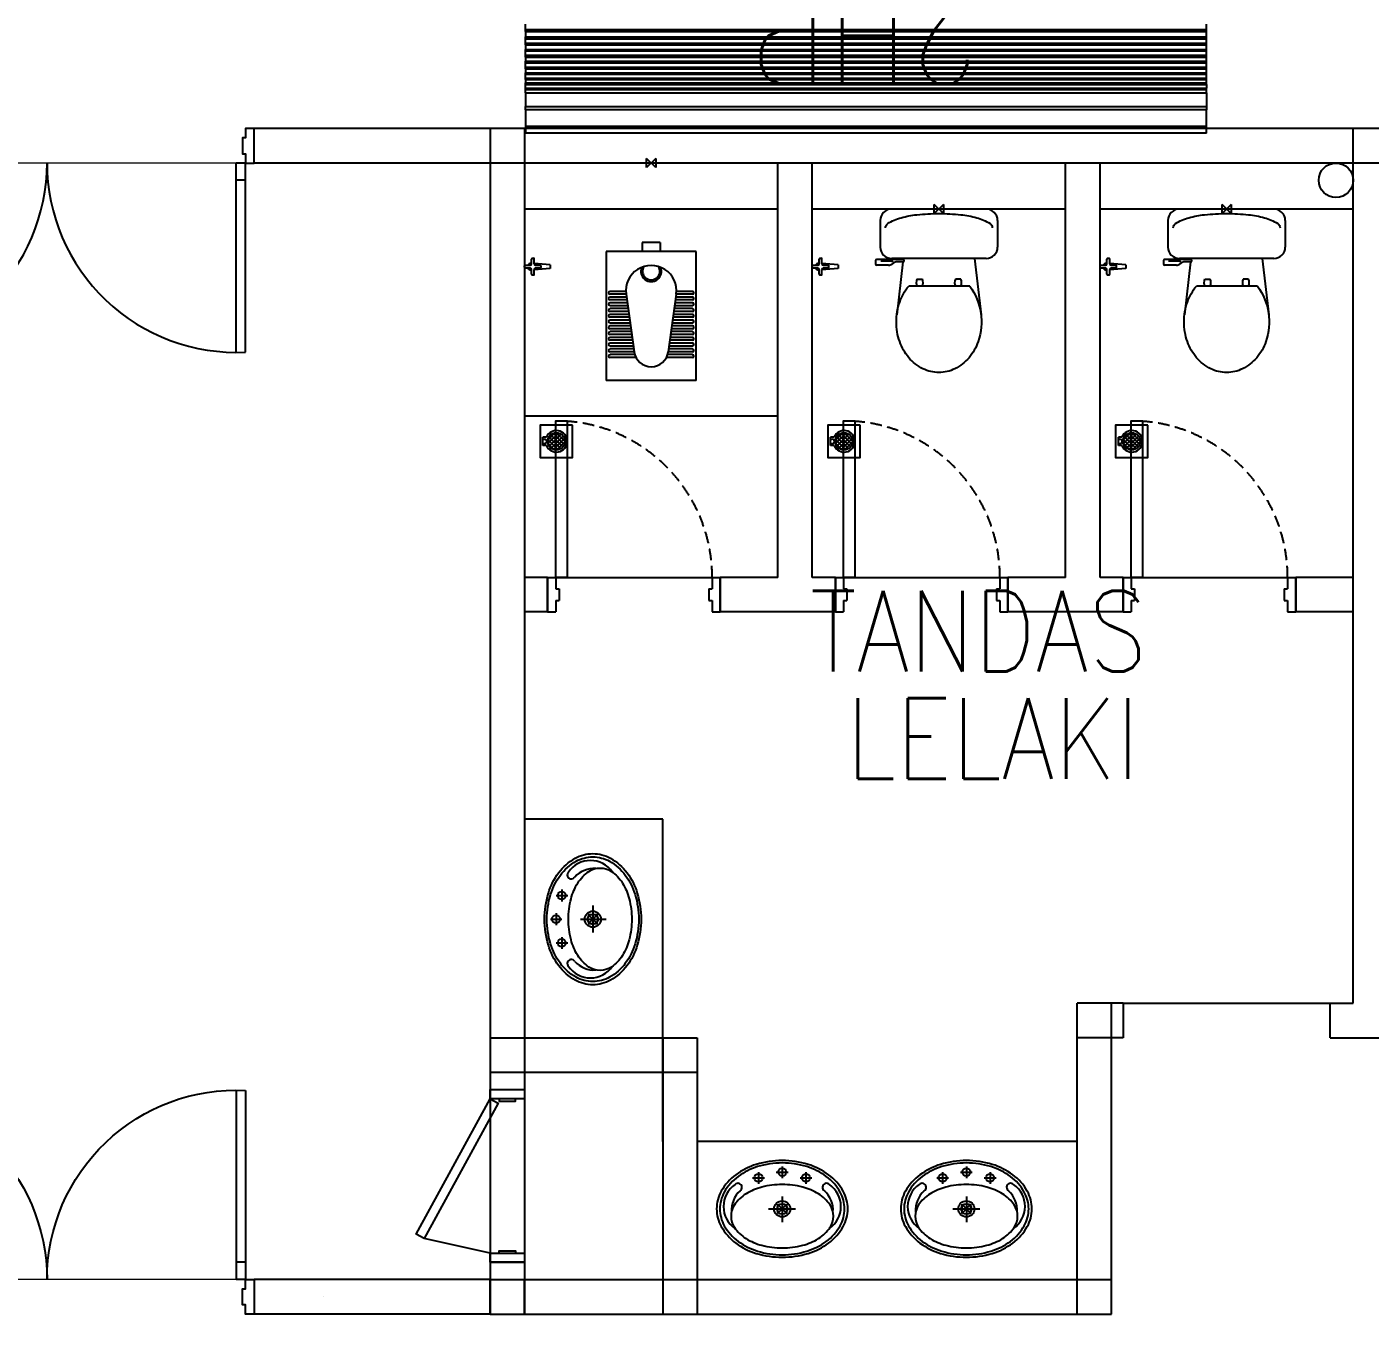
# Model space of a CAD drawing. Header units: inches. Extents: x -85907952 to 802144, y 988801 to 3125513.
# Drawn here: x 410210 to 416046, y 1036467 to 1042150 of the extents above; entities that cross this region are included whole.
import ezdxf
from ezdxf.enums import TextEntityAlignment as Align

# ---------------------------------------------------------------- set-up
doc = ezdxf.new("R2010")
doc.units = ezdxf.units.IN
doc.header["$MEASUREMENT"] = 0
for name, pattern in [('CENTER2', [1.125, 0.75, -0.125, 0.125, -0.125]), ('DASHDOT', [1, 0.5, -0.25, 0, -0.25]), ('DASHED', [0.75, 0.5, -0.25])]:
    doc.linetypes.add(name, pattern=pattern)
doc.layers.add('CORRIDOR', color=8, linetype='Continuous', lineweight=20)
doc.layers.add('t3', color=8, linetype='Continuous', lineweight=25)
for name, color, linetype in [('DOOR', 2, 'Continuous'), ('DR', 9, 'Continuous'), ('Edges', 7, 'Continuous'), ('FIXT', 8, 'Continuous'), ('GRID', 8, 'CENTER2'), ('LW', 2, 'Continuous'), ('LWALL', 8, 'Continuous'), ('ORIGIN', 8, 'Continuous'), ('SAN', 8, 'Continuous'), ('SANITARY', 8, 'Continuous'), ('WALL', 1, 'Continuous')]:
    doc.layers.add(name, color=color, linetype=linetype)
doc.styles.add('LAILA', font='romans.shx', dxfattribs={"width": 0.85})

# ---------------------------------------------------------------- blocks, each defined once
blk = doc.blocks.new('Dp750')
at = {"layer": 'DOOR', "color": 1}
for p, q in [((0, 150), (0, 0)), ((0, 150), (0, 0)), ((750, 150), (750, 0)), ((750, 150), (750, 0))]:
    blk.add_line(p, q, dxfattribs=at)
at = {"layer": 'DOOR'}
for p, q in [((0, 150), (35, 150)), ((35, 150), (35, 100)), ((715, 150), (750, 150)), ((715, 150), (715, 100)), ((35, 100), (50, 100)), ((50, 100), (50, 50)), ((700, 100), (700, 50)), ((700, 100), (715, 100)), ((0, 0), (35, 0)), ((35, 50), (50, 50)), ((35, 50), (35, 0)), ((700, 50), (715, 50)), ((715, 50), (715, 0)), ((715, 0), (750, 0))]:
    blk.add_line(p, q, dxfattribs=at)
blk.add_lwpolyline([(35, 150), (35, 830), (85, 830), (85, 150)], close=True, dxfattribs=at)
at = {"layer": 'DOOR', "color": 9, "linetype": 'DASHED', "ltscale": 100}
blk.add_arc((35, 150), 680, 360, 85.78327, dxfattribs=at)
blk = doc.blocks.new('TAB')
at = {"layer": 'FIXT'}
for p, q in [((-186, 12.5), (-70, 22.2)), ((-186, -12.5), (-186, 12.5)), ((-120, 5), (-120, -5)), ((-80, 10), (-115, 10)), ((-70, 55), (-70, 20)), ((-55, 60), (-65, 60)), ((-50, 55), (-50, 20)), ((-50, 23.8), (-46, 24.2)), ((-5, 10), (-40, 10)), ((0, 5), (0, -5)), ((-186, -12.5), (-70, -22.2)), ((-80, -10), (-115, -10)), ((-70, -20), (-70, -55)), ((-55, -60), (-65, -60)), ((-50, -20), (-50, -55)), ((-50, -23.8), (-46, -24.2)), ((-5, -10), (-40, -10))]:
    blk.add_line(p, q, dxfattribs=at)
for centre, radius, start, end in [((-115, 5), 5, 90, 180), ((-80, 20), 10, 270, 0), ((-65, 55), 5, 90, 180), ((-55, 55), 5, 0, 90), ((-40, 20), 10, 180, 270), ((-46, 0), 24.2, 24.44334, 90), ((-5, 5), 5, 0, 90), ((-115, -5), 5, 180, 270), ((-80, -20), 10, 0, 90), ((-65, -55), 5, 180, 270), ((-55, -55), 5, 270, 0), ((-40, -20), 10, 90, 180), ((-46, 0), 24.2, 270, 335.55666), ((-5, -5), 5, 270, 0)]:
    blk.add_arc(centre, radius, start, end, dxfattribs=at)
blk = doc.blocks.new('TAP1-P')
at = {"layer": 'FIXT', "rotation": 90}
blk.add_blockref('TAB', (0, 0), dxfattribs=at)
blk = doc.blocks.new('TAP(C)')
at = {"layer": 'WALL', "xscale": -0.599999999973992, "yscale": 0.5999999999767169, "zscale": 0.5999999999999999, "rotation": 269.9999000484524}
blk.add_blockref('TAP1-P', (0, 0), dxfattribs=at)
blk = doc.blocks.new('*X107')
at = {"color": 0}
for p, q in [((89.8892, 61.1665), (89.8524, 61.2033)), ((89.8532, 61.1977), (89.9009, 61.2454)), ((89.8534, 61.2155), (89.8831, 61.2453)), ((89.905, 61.1684), (89.8544, 61.219)), ((89.8584, 61.1852), (89.9135, 61.2403)), ((89.9165, 61.1745), (89.8605, 61.2306)), ((89.8666, 61.1757), (89.9229, 61.2321)), ((89.9252, 61.1836), (89.8695, 61.2392)), ((89.8777, 61.1691), (89.9295, 61.221)), ((89.9308, 61.1956), (89.8815, 61.2449)), ((89.8926, 61.1664), (89.9323, 61.2061)), ((89.9319, 61.2122), (89.8981, 61.2459))]:
    blk.add_line(p, q, dxfattribs=at)
blk = doc.blocks.new('ZPO')
at = {"layer": 'ORIGIN'}
for p, q in [((-20, 20), (-20, -20)), ((-20, 20), (20, -20)), ((-20, -20), (20, 20)), ((20, -20), (20, 20))]:
    blk.add_line(p, q, dxfattribs=at)
blk = doc.blocks.new('A$C64615766')
at = {"layer": 'CORRIDOR', "color": 2}
blk.add_line((1722.5, 822.5), (77.5, 822.5), dxfattribs=at)
at = {"layer": 'DR', "color": 3}
for p, q in [((0, 822.5), (0, 972.5)), ((1800, 822.5), (1800, 972.5))]:
    blk.add_line(p, q, dxfattribs=at)
at = {"layer": 'DR'}
for p, q in [((37.5, 822.5), (77.5, 822.5)), ((37.5, 1), (37.5, 822.5)), ((77.5, 0), (77.5, 822.5)), ((1762.5, 822.5), (1722.5, 822.5)), ((1722.5, 0), (1722.5, 822.5)), ((1762.5, 1), (1762.5, 822.5)), ((37.5, 747.5), (77.5, 747.5)), ((1762.5, 747.5), (1722.5, 747.5))]:
    blk.add_line(p, q, dxfattribs=at)
for points in [[(0, 972.5), (37.5, 972.5), (37.5, 932.5), (50, 932.5), (50, 862.5), (37.5, 862.5), (37.5, 822.5), (0, 822.5)], [(1800, 972.5), (1762.5, 972.5), (1762.5, 932.5), (1750, 932.5), (1750, 862.5), (1762.5, 862.5), (1762.5, 822.5), (1800, 822.5)]]:
    blk.add_lwpolyline(points, dxfattribs=at)
at = {"layer": 'DR', "color": 8}
for centre, start, end in [((77.5, 822.5), 267.21257, 0.00009), ((1722.5, 822.5), 179.99991, 272.78743)]:
    blk.add_arc(centre, 822.5, start, end, dxfattribs=at)
blk = doc.blocks.new('air con')
at = {"layer": 'Edges'}
for p, q in [((71.4, 41.9), (152.4, 41.9)), ((71.4, 41.9), (71.4, 41.09)), ((152.4, 41.09), (152.4, 41.9)), ((71.4, 41.09), (152.4, 41.09)), ((71.4, 41.09), (71.4, 39.12)), ((152.4, 39.12), (152.4, 41.09)), ((71.4, 39.12), (152.4, 39.12)), ((71.4, 38.72), (71.4, 39.12)), ((152.4, 38.72), (71.4, 38.72)), ((71.4, 37.09), (71.4, 38.72)), ((152.4, 39.12), (152.4, 38.72)), ((152.4, 37.09), (152.4, 38.72)), ((71.4, 37.09), (71.4, 36.7)), ((152.4, 37.09), (71.4, 37.09)), ((152.4, 37.09), (152.4, 36.7)), ((152.4, 36.7), (71.4, 36.7)), ((71.4, 36.7), (71.4, 36.54)), ((152.4, 36.54), (71.4, 36.54)), ((71.4, 36.08), (71.4, 36.54)), ((152.4, 36.08), (71.4, 36.08)), ((71.4, 36.08), (71.4, 35.91)), ((152.4, 35.91), (71.4, 35.91)), ((71.4, 35.91), (71.4, 35.49)), ((71.4, 35.49), (71.4, 35.34)), ((152.4, 35.49), (71.4, 35.49)), ((152.4, 35.34), (71.4, 35.34)), ((71.4, 35.34), (71.4, 34.88)), ((152.4, 36.7), (152.4, 36.54)), ((152.4, 36.54), (152.4, 36.08)), ((152.4, 36.08), (152.4, 35.91)), ((152.4, 35.49), (152.4, 35.91)), ((152.4, 35.49), (152.4, 35.34)), ((152.4, 35.34), (152.4, 34.88)), ((152.4, 34.88), (71.4, 34.88)), ((71.4, 34.88), (71.4, 34.71)), ((152.4, 34.71), (71.4, 34.71)), ((71.4, 34.71), (71.4, 34.21)), ((152.4, 34.21), (71.4, 34.21)), ((71.4, 34.21), (71.4, 34.02)), ((71.4, 34.02), (71.4, 33.51)), ((152.4, 34.02), (71.4, 34.02)), ((152.4, 34.88), (152.4, 34.71)), ((152.4, 34.21), (152.4, 34.71)), ((152.4, 34.21), (152.4, 34.02)), ((152.4, 34.02), (152.4, 33.51)), ((152.4, 33.51), (71.4, 33.51)), ((71.4, 33.51), (71.4, 33.33)), ((152.4, 33.33), (71.4, 33.33)), ((71.4, 33.33), (71.4, 32.83)), ((152.4, 32.83), (71.4, 32.83)), ((71.4, 32.83), (71.4, 32.62)), ((152.4, 32.62), (71.4, 32.62)), ((71.4, 32.62), (71.4, 32.1)), ((152.4, 32.1), (71.4, 32.1)), ((71.4, 32.1), (71.4, 31.91)), ((152.4, 33.51), (152.4, 33.33)), ((152.4, 32.83), (152.4, 33.33)), ((152.4, 32.83), (152.4, 32.62)), ((152.4, 32.62), (152.4, 32.1)), ((152.4, 32.1), (152.4, 31.91)), ((152.4, 31.91), (71.4, 31.91)), ((71.4, 31.91), (71.4, 31.38)), ((152.4, 31.38), (71.4, 31.38)), ((71.4, 31.38), (71.4, 31.19)), ((152.4, 31.19), (71.4, 31.19)), ((71.4, 31.19), (71.4, 30.65)), ((152.4, 30.65), (71.4, 30.65)), ((71.4, 30.65), (71.4, 30.44)), ((152.4, 30.44), (71.4, 30.44)), ((71.4, 30.44), (71.4, 29.79)), ((152.4, 31.38), (152.4, 31.91)), ((152.4, 31.38), (152.4, 31.19)), ((152.4, 31.19), (152.4, 30.65)), ((152.4, 30.65), (152.4, 30.44)), ((152.4, 29.79), (152.4, 30.44)), ((152.4, 29.79), (71.4, 29.79)), ((71.4, 29.79), (71.4, 29.56)), ((71.4, 29.56), (71.4, 28.93)), ((152.4, 29.56), (71.4, 29.56)), ((152.4, 29.79), (152.4, 29.56)), ((152.4, 29.56), (152.4, 28.93))]:
    blk.add_line(p, q, dxfattribs=at)
blk = doc.blocks.new('2.0 HP AIR CONDITION')
at = {"xscale": 36.51607049631966, "yscale": 36.51607049631966, "zscale": 36.51607049631966}
blk.add_blockref('air con', (-4183.5, -544), dxfattribs=at)
at = {"insert": (-600.4, 770.7), "char_height": 438.25, "width": 4290.862, "attachment_point": 1, "style": 'LAILA'}
blk.add_mtext('2HP', dxfattribs=at)

msp = doc.modelspace()

# ---------------------------------------------------------------- linework, layer by layer
at = {"layer": 'DR'}
msp.add_line((412222.7, 1036823.4), (411937, 1036886), dxfattribs=at)
for points in [[(412222.7, 1037533.4), (412372.7, 1037533.4), (412372.7, 1037493.4), (412222.7, 1037493.4)], [(412222.7, 1037493.4), (412257.8, 1037474.2), (411937, 1036886), (411901.9, 1036905.1)], [(412222.7, 1036823.4), (412372.7, 1036823.4), (412372.7, 1036783.4), (412222.7, 1036783.4)]]:
    msp.add_lwpolyline(points, close=True, dxfattribs=at)
for points in [[(412262.7, 1037493.4), (412262.7, 1037483.4), (412332.7, 1037483.4), (412332.7, 1037493.4)], [(412262.7, 1036823.4), (412262.7, 1036833.4), (412332.7, 1036833.4), (412332.7, 1036823.4)]]:
    msp.add_lwpolyline(points, dxfattribs=at)
at = {"layer": 'GRID', "linetype": 'DASHDOT', "ltscale": 1500}
msp.add_line((411497.7, 1035508.4), (411497.7, 1036953.2), dxfattribs=at)
at = {"layer": 'LW'}
for p, q in [((413472.7, 1041358.4), (412372.7, 1041358.4)), ((414722.7, 1041358.4), (413622.7, 1041358.4)), ((415972.7, 1041358.4), (414872.7, 1041358.4)), ((413472.7, 1040458.4), (412372.7, 1040458.4)), ((412472.7, 1039758.4), (413222.7, 1039758.4)), ((413222.7, 1039608.4), (413222.7, 1039758.4)), ((413722.7, 1039758.4), (414472.7, 1039758.4)), ((414972.7, 1039758.4), (415722.7, 1039758.4)), ((415722.7, 1039608.4), (415722.7, 1039758.4)), ((414972.7, 1037908.4), (415872.7, 1037908.4)), ((412222.7, 1037533.4), (412222.7, 1036783.4)), ((412372.7, 1037533.4), (412372.7, 1036783.4))]:
    msp.add_line(p, q, dxfattribs=at)
msp.add_circle((415897.7, 1041483.4), 75, dxfattribs=at)
at = {"layer": 'LWALL'}
for p, q in [((412972.7, 1038708.4), (412372.7, 1038708.4)), ((412972.7, 1037308.4), (412972.7, 1038708.4)), ((414772.7, 1037308.4), (413122.7, 1037308.4))]:
    msp.add_line(p, q, dxfattribs=at)
at = {"layer": 'SAN'}
for p, q in [((414152.7, 1041338.4), (414152.7, 1041378.4)), ((414192.7, 1041378.4), (414152.7, 1041338.4)), ((414192.7, 1041338.4), (414152.7, 1041378.4)), ((414192.7, 1041378.4), (414192.7, 1041338.4)), ((415402.7, 1041338.4), (415402.7, 1041378.4)), ((415442.7, 1041378.4), (415402.7, 1041338.4)), ((415442.7, 1041338.4), (415402.7, 1041378.4)), ((415442.7, 1041378.4), (415442.7, 1041338.4)), ((414377.7, 1041358.4), (413967.7, 1041358.4)), ((415627.7, 1041358.4), (415217.7, 1041358.4)), ((413917.7, 1041308.4), (413917.7, 1041193.4)), ((414427.7, 1041308.4), (414427.7, 1041193.4)), ((415167.7, 1041308.4), (415167.7, 1041193.4)), ((415677.7, 1041308.4), (415677.7, 1041193.4)), ((412961.7, 1041213.4), (412883.7, 1041213.4)), ((412883.7, 1041213.4), (412883.7, 1041173.4)), ((412961.7, 1041213.4), (412961.7, 1041173.4)), ((413117.7, 1041173.4), (412727.7, 1041173.4)), ((412727.7, 1041173.4), (412727.7, 1040613.4)), ((413117.7, 1040613.4), (413117.7, 1041173.4)), ((414377.7, 1041143.4), (413967.7, 1041143.4)), ((414017.7, 1041143.4), (414017.2, 1041139.2)), ((414327.7, 1041143.4), (414355.9, 1040898.3)), ((415627.7, 1041143.4), (415217.7, 1041143.4)), ((415267.7, 1041143.4), (415267.2, 1041139.2)), ((415577.7, 1041143.4), (415605.9, 1040898.3)), ((413897.7, 1041134.4), (413897.7, 1041119.4)), ((414016.1, 1041139.4), (413902.7, 1041139.4)), ((413954.3, 1041114.4), (413902.7, 1041114.4)), ((413920.6, 1041133.9), (413968, 1041133.9)), ((414016.1, 1041129.4), (413989.4, 1040898.3)), ((414016.1, 1041129.4), (413993.4, 1041129.4)), ((415147.7, 1041134.4), (415147.7, 1041119.4)), ((415266.1, 1041139.4), (415152.7, 1041139.4)), ((415204.3, 1041114.4), (415152.7, 1041114.4)), ((415170.6, 1041133.9), (415218, 1041133.9)), ((415266.1, 1041129.4), (415239.4, 1040898.3)), ((415266.1, 1041129.4), (415243.4, 1041129.4)), ((414077.3, 1041053.4), (414101, 1041053.4)), ((414268, 1041053.4), (414244.3, 1041053.4)), ((415327.3, 1041053.4), (415351, 1041053.4)), ((415518, 1041053.4), (415494.3, 1041053.4)), ((412812.7, 1041000.9), (412743.9, 1041000.9)), ((412813.7, 1040988.4), (412743.9, 1040988.4)), ((412815.4, 1040975.9), (412743.9, 1040975.9)), ((412813.7, 1040988.3), (412848.4, 1040738.1)), ((413031.6, 1040988.3), (412997, 1040738.1)), ((413101.4, 1040975.9), (413029.9, 1040975.9)), ((413101.4, 1040988.4), (413031.6, 1040988.4)), ((413101.4, 1041000.9), (413032.6, 1041000.9)), ((414306.6, 1041023.4), (414041.4, 1041023.4)), ((415556.6, 1041023.4), (415291.4, 1041023.4)), ((412817.2, 1040963.4), (412743.9, 1040963.4)), ((412818.9, 1040950.9), (412743.9, 1040950.9)), ((412820.6, 1040938.4), (412743.9, 1040938.4)), ((412822.4, 1040925.9), (412743.9, 1040925.9)), ((412824.1, 1040913.4), (412743.9, 1040913.4)), ((413101.4, 1040913.4), (413021.2, 1040913.4)), ((413101.4, 1040925.9), (413023, 1040925.9)), ((413101.4, 1040938.4), (413024.7, 1040938.4)), ((413101.4, 1040950.9), (413026.4, 1040950.9)), ((413101.4, 1040963.4), (413028.2, 1040963.4)), ((412825.8, 1040900.9), (412743.9, 1040900.9)), ((412827.5, 1040888.4), (412743.9, 1040888.4)), ((412829.3, 1040875.9), (412743.9, 1040875.9)), ((412831, 1040863.4), (412743.9, 1040863.4)), ((412832.7, 1040850.9), (412743.9, 1040850.9)), ((413101.4, 1040850.9), (413012.6, 1040850.9)), ((413101.4, 1040863.4), (413014.3, 1040863.4)), ((413101.4, 1040875.9), (413016, 1040875.9)), ((413101.4, 1040888.4), (413017.8, 1040888.4)), ((413101.4, 1040900.9), (413019.5, 1040900.9)), ((412834.5, 1040838.4), (412743.9, 1040838.4)), ((412836.2, 1040825.9), (412743.9, 1040825.9)), ((412837.9, 1040813.4), (412743.9, 1040813.4)), ((412839.7, 1040800.9), (412743.9, 1040800.9)), ((413101.4, 1040800.9), (413005.7, 1040800.9)), ((413101.4, 1040813.4), (413007.4, 1040813.4)), ((413101.4, 1040825.9), (413009.1, 1040825.9)), ((413101.4, 1040838.4), (413010.9, 1040838.4)), ((412841.4, 1040788.4), (412743.9, 1040788.4)), ((412843.1, 1040775.9), (412743.9, 1040775.9)), ((412844.9, 1040763.4), (412743.9, 1040763.4)), ((412846.6, 1040750.9), (412743.9, 1040750.9)), ((412848.3, 1040738.4), (412743.9, 1040738.4)), ((413101.4, 1040738.4), (412997, 1040738.4)), ((413101.4, 1040750.9), (412998.7, 1040750.9)), ((413101.4, 1040763.4), (413000.5, 1040763.4)), ((413101.4, 1040775.9), (413002.2, 1040775.9)), ((413101.4, 1040788.4), (413003.9, 1040788.4)), ((412851.1, 1040725.9), (412743.9, 1040725.9)), ((412856.3, 1040713.4), (412743.9, 1040713.4)), ((413101.4, 1040713.4), (412989, 1040713.4)), ((413101.4, 1040725.9), (412994.2, 1040725.9)), ((413117.7, 1040613.4), (412727.7, 1040613.4)), ((412452.3, 1040330.7), (412452.3, 1040368.2)), ((412467.5, 1040368.2), (412452.3, 1040368.2)), ((412452.3, 1040358.8), (412459.3, 1040358.8)), ((412452.3, 1040340), (412459.3, 1040340)), ((412467.5, 1040330.7), (412452.3, 1040330.7)), ((413702.3, 1040330.7), (413702.3, 1040368.2)), ((413717.5, 1040368.2), (413702.3, 1040368.2)), ((413702.3, 1040358.8), (413709.3, 1040358.8)), ((413702.3, 1040340), (413709.3, 1040340)), ((413717.5, 1040330.7), (413702.3, 1040330.7)), ((414952.3, 1040330.7), (414952.3, 1040368.2)), ((414967.5, 1040368.2), (414952.3, 1040368.2)), ((414952.3, 1040358.8), (414959.3, 1040358.8)), ((414952.3, 1040340), (414959.3, 1040340)), ((414967.5, 1040330.7), (414952.3, 1040330.7)), ((412534.1, 1038402.1), (412534.1, 1038350.6)), ((412510.1, 1038376.4), (412560.1, 1038376.4)), ((412509.1, 1038299.1), (412509.1, 1038247.6)), ((412669.1, 1038332.7), (412669.1, 1038215.2)), ((412485.1, 1038273.4), (412535.1, 1038273.4)), ((412614.9, 1038273.4), (412727.1, 1038273.4)), ((412510.1, 1038170.4), (412560.1, 1038170.4)), ((412534.1, 1038196.1), (412534.1, 1038144.6)), ((413388.9, 1037174), (413388.9, 1037124)), ((413466.2, 1037175), (413517.7, 1037175)), ((413491.9, 1037199), (413491.9, 1037149)), ((413594.9, 1037174), (413594.9, 1037124)), ((414188.9, 1037174), (414188.9, 1037124)), ((414266.2, 1037175), (414317.7, 1037175)), ((414291.9, 1037199), (414291.9, 1037149)), ((414394.9, 1037174), (414394.9, 1037124)), ((413363.2, 1037150), (413414.7, 1037150)), ((413569.2, 1037150), (413620.7, 1037150)), ((414163.2, 1037150), (414214.7, 1037150)), ((414369.2, 1037150), (414420.7, 1037150)), ((413491.9, 1037069.2), (413491.9, 1036957)), ((414291.9, 1037069.2), (414291.9, 1036957)), ((413432.6, 1037015), (413550.1, 1037015)), ((414232.6, 1037015), (414350.1, 1037015))]:
    msp.add_line(p, q, dxfattribs=at)
for points in [[(413940.6, 1041277.4, -0.255609), (413950.4, 1041295.3, -0.077755), (414008.6, 1041320.9, -0.037496), (414077.2, 1041333.7, -0.027378), (414172.7, 1041338.9, -0.027378), (414268.1, 1041333.7, -0.037496), (414336.7, 1041320.9, -0.077755), (414394.9, 1041295.3, -0.255609), (414404.7, 1041277.4, -0.255609)], [(415190.6, 1041277.4, -0.255609), (415200.4, 1041295.3, -0.077755), (415258.6, 1041320.9, -0.037496), (415327.2, 1041333.7, -0.027378), (415422.7, 1041338.9, -0.027378), (415518.1, 1041333.7, -0.037496), (415586.7, 1041320.9, -0.077755), (415644.9, 1041295.3, -0.255609), (415654.7, 1041277.4, -0.255609)], [(414306.6, 1041023.4, -0.247684), (414343.1, 1040782.5, -0.091257), (414303.5, 1040712.8, -0.103849), (414241.8, 1040664.5, -0.114925), (414172.7, 1040648.4, -0.114925), (414103.5, 1040664.5, -0.103849), (414041.9, 1040712.8, -0.091257), (414002.2, 1040782.5, -0.08399), (413987.7, 1040868.4, -0.08399), (414002.2, 1040954.2, -0.09042), (414041.4, 1041023.4, -0.09042)], [(415556.6, 1041023.4, -0.247684), (415593.1, 1040782.5, -0.091257), (415553.5, 1040712.8, -0.103849), (415491.8, 1040664.5, -0.114925), (415422.7, 1040648.4, -0.114925), (415353.5, 1040664.5, -0.103849), (415291.9, 1040712.8, -0.091257), (415252.2, 1040782.5, -0.08399), (415237.7, 1040868.4, -0.08399), (415252.2, 1040954.2, -0.09042), (415291.4, 1041023.4, -0.09042)]]:
    msp.add_lwpolyline(points, format="xyb", dxfattribs=at)
for points in [[(412580.7, 1040419.7), (412440.1, 1040419.7), (412440.1, 1040279.1), (412580.7, 1040279.1)], [(413830.7, 1040419.7), (413690.1, 1040419.7), (413690.1, 1040279.1), (413830.7, 1040279.1)], [(415080.7, 1040419.7), (414940.1, 1040419.7), (414940.1, 1040279.1), (415080.7, 1040279.1)]]:
    msp.add_lwpolyline(points, close=True, dxfattribs=at)
for points in [[(412669.1, 1038558.4, -0.128734), (412745.9, 1038538.2, -0.10631), (412817.6, 1038474.9, -0.084902), (412862.3, 1038385.9, -0.074193), (412879.1, 1038273.4, -0.074193), (412862.3, 1038160.8, -0.084902), (412817.6, 1038071.8, -0.10631), (412745.9, 1038008.5, -0.128734), (412669.1, 1037988.4, -0.128734), (412592.3, 1038008.5, -0.10631), (412520.6, 1038071.8, -0.084902), (412475.9, 1038160.8, -0.074193), (412459.1, 1038273.4, -0.074193), (412475.9, 1038385.9, -0.084902), (412520.6, 1038474.9, -0.10631), (412592.3, 1038538.2, -0.128734)], [(412669.1, 1038544.1, -0.128734), (412742.1, 1038525, -0.10631), (412810.2, 1038464.8, -0.084902), (412852.6, 1038380.3, -0.074193), (412868.6, 1038273.4, -0.074193), (412852.6, 1038166.4, -0.084902), (412810.2, 1038081.9, -0.10631), (412742.1, 1038021.7, -0.128734), (412669.1, 1038002.6, -0.128734), (412596.1, 1038021.7, -0.10631), (412528, 1038081.9, -0.084902), (412485.6, 1038166.4, -0.074193), (412469.6, 1038273.4, -0.074193), (412485.6, 1038380.3, -0.084902), (412528, 1038464.8, -0.10631), (412596.1, 1038525, -0.128734)], [(412700.8, 1038495.9, -0.148706), (412749.5, 1038481, -0.107099), (412798.1, 1038430.7, -0.07588), (412827.1, 1038362.3, -0.062731), (412838.3, 1038273.4, -0.062731), (412827.1, 1038184.4, -0.07588), (412798.1, 1038116, -0.107099), (412749.5, 1038065.7, -0.148706), (412700.8, 1038050.9, -0.148706), (412652.1, 1038065.7, -0.107099), (412603.6, 1038116, -0.07588), (412574.5, 1038184.4, -0.062731), (412563.3, 1038273.4, -0.062731), (412574.5, 1038362.3, -0.07588), (412603.6, 1038430.7, -0.107099), (412652.1, 1038481, -0.148706)], [(413206.9, 1037015, 0.128734), (413227, 1036938.2, 0.10631), (413290.4, 1036866.5, 0.084902), (413379.4, 1036821.8, 0.074193), (413491.9, 1036805, 0.074193), (413604.5, 1036821.8, 0.084902), (413693.5, 1036866.5, 0.10631), (413756.8, 1036938.2, 0.128734), (413776.9, 1037015, 0.128734), (413756.8, 1037091.8, 0.10631), (413693.5, 1037163.5, 0.084902), (413604.5, 1037208.2, 0.074193), (413491.9, 1037225, 0.074193), (413379.4, 1037208.2, 0.084902), (413290.4, 1037163.5, 0.10631), (413227, 1037091.8, 0.128734)], [(413221.2, 1037015, 0.128734), (413240.3, 1036942, 0.10631), (413300.5, 1036873.9, 0.084902), (413385, 1036831.5, 0.074193), (413491.9, 1036815.5, 0.074193), (413598.8, 1036831.5, 0.084902), (413683.4, 1036873.9, 0.10631), (413743.6, 1036942, 0.128734), (413762.7, 1037015, 0.128734), (413743.6, 1037088, 0.10631), (413683.4, 1037156.1, 0.084902), (413598.8, 1037198.6, 0.074193), (413491.9, 1037214.5, 0.074193), (413385, 1037198.6, 0.084902), (413300.5, 1037156.1, 0.10631), (413240.3, 1037088, 0.128734)], [(414006.9, 1037015, 0.128734), (414027, 1036938.2, 0.10631), (414090.4, 1036866.5, 0.084902), (414179.4, 1036821.8, 0.074193), (414291.9, 1036805, 0.074193), (414404.5, 1036821.8, 0.084902), (414493.5, 1036866.5, 0.10631), (414556.8, 1036938.2, 0.128734), (414576.9, 1037015, 0.128734), (414556.8, 1037091.8, 0.10631), (414493.5, 1037163.5, 0.084902), (414404.5, 1037208.2, 0.074193), (414291.9, 1037225, 0.074193), (414179.4, 1037208.2, 0.084902), (414090.4, 1037163.5, 0.10631), (414027, 1037091.8, 0.128734)], [(414021.2, 1037015, 0.128734), (414040.3, 1036942, 0.10631), (414100.5, 1036873.9, 0.084902), (414185, 1036831.5, 0.074193), (414291.9, 1036815.5, 0.074193), (414398.8, 1036831.5, 0.084902), (414483.4, 1036873.9, 0.10631), (414543.6, 1036942, 0.128734), (414562.7, 1037015, 0.128734), (414543.6, 1037088, 0.10631), (414483.4, 1037156.1, 0.084902), (414398.8, 1037198.6, 0.074193), (414291.9, 1037214.5, 0.074193), (414185, 1037198.6, 0.084902), (414100.5, 1037156.1, 0.10631), (414040.3, 1037088, 0.128734)], [(413269.4, 1036983.3, 0.148706), (413284.2, 1036934.6, 0.107099), (413334.6, 1036886, 0.07588), (413403, 1036857, 0.062731), (413491.9, 1036845.8, 0.062731), (413580.9, 1036857, 0.07588), (413649.3, 1036886, 0.107099), (413699.6, 1036934.6, 0.148706), (413714.4, 1036983.3, 0.148706), (413699.6, 1037032, 0.107099), (413649.3, 1037080.5, 0.07588), (413580.9, 1037109.6, 0.062731), (413491.9, 1037120.8, 0.062731), (413403, 1037109.6, 0.07588), (413334.6, 1037080.5, 0.107099), (413284.2, 1037032, 0.148706)], [(414069.4, 1036983.3, 0.148706), (414084.2, 1036934.6, 0.107099), (414134.6, 1036886, 0.07588), (414203, 1036857, 0.062731), (414291.9, 1036845.8, 0.062731), (414380.9, 1036857, 0.07588), (414449.3, 1036886, 0.107099), (414499.6, 1036934.6, 0.148706), (414514.4, 1036983.3, 0.148706), (414499.6, 1037032, 0.107099), (414449.3, 1037080.5, 0.07588), (414380.9, 1037109.6, 0.062731), (414291.9, 1037120.8, 0.062731), (414203, 1037109.6, 0.07588), (414134.6, 1037080.5, 0.107099), (414084.2, 1037032, 0.148706)]]:
    msp.add_lwpolyline(points, format="xyb", close=True, dxfattribs=at)
for centre, radius in [((412510.4, 1040349.4), 37.5), ((413760.4, 1040349.4), 37.5), ((415010.4, 1040349.4), 37.5), ((412534.1, 1038376.4), 17.5), ((412509.1, 1038273.4), 17.5), ((412669.1, 1038273.4), 35), ((412669.1, 1038273.4), 22.5), ((412534.1, 1038170.4), 17.5), ((413491.9, 1037175), 17.5), ((414291.9, 1037175), 17.5), ((413388.9, 1037150), 17.5), ((413594.9, 1037150), 17.5), ((414188.9, 1037150), 17.5), ((414394.9, 1037150), 17.5), ((413491.9, 1037015), 35), ((413491.9, 1037015), 22.5), ((414291.9, 1037015), 35), ((414291.9, 1037015), 22.5)]:
    msp.add_circle(centre, radius, dxfattribs=at)
for centre, radius, start, end in [((413967.7, 1041308.4), 50, 90, 180), ((414377.7, 1041308.4), 50, 0, 90), ((415217.7, 1041308.4), 50, 90, 180), ((415627.7, 1041308.4), 50, 0, 90), ((413967.7, 1041193.4), 50, 180, 270), ((414377.7, 1041193.4), 50, 270, 0), ((415217.7, 1041193.4), 50, 180, 270), ((415627.7, 1041193.4), 50, 270, 0), ((412922.7, 1041003.4), 110, 352.11097, 187.88903), ((412922.7, 1041088.4), 45, 158.12709, 21.87291), ((412922.7, 1041088.4), 37.5, 147.03561, 32.96439), ((413902.7, 1041134.4), 5, 90, 180), ((413902.7, 1041119.4), 5, 180, 270), ((413954.3, 1041134.4), 20, 270, 312.10641), ((413993.3, 1041091.2), 38.1, 89.82527, 132.10641), ((413966.1, 1041128.1), 6.14, 1.2001, 72.80063), ((414016.1, 1041134.4), 5, 270, 90), ((415152.7, 1041134.4), 5, 90, 180), ((415152.7, 1041119.4), 5, 180, 270), ((415204.3, 1041134.4), 20, 270, 312.10641), ((415243.3, 1041091.2), 38.1, 89.82527, 132.10641), ((415216.1, 1041128.1), 6.14, 1.2001, 72.80063), ((415266.1, 1041134.4), 5, 270, 90), ((414111.3, 1041038.4), 37.2, 156.18646, 203.81354), ((414067, 1041038.4), 37.2, 336.18646, 23.81354), ((414278.3, 1041038.4), 37.2, 156.18646, 203.81354), ((414234, 1041038.4), 37.2, 336.18646, 23.81354), ((415361.3, 1041038.4), 37.2, 156.18646, 203.81354), ((415317, 1041038.4), 37.2, 336.18646, 23.81354), ((415528.3, 1041038.4), 37.2, 156.18646, 203.81354), ((415484, 1041038.4), 37.2, 336.18646, 23.81354), ((412743.9, 1040994.6), 6.25, 90, 270), ((412743.9, 1040969.6), 6.25, 90, 270), ((413101.4, 1040994.6), 6.25, 270, 90), ((413101.4, 1040969.6), 6.25, 270, 90), ((412743.9, 1040944.6), 6.25, 90, 270), ((412743.9, 1040919.6), 6.25, 90, 270), ((413101.4, 1040944.6), 6.25, 270, 90), ((413101.4, 1040919.6), 6.25, 270, 90), ((412743.9, 1040894.6), 6.25, 90, 270), ((412743.9, 1040869.6), 6.25, 90, 270), ((412743.9, 1040844.6), 6.25, 90, 270), ((413101.4, 1040894.6), 6.25, 270, 90), ((413101.4, 1040869.6), 6.25, 270, 90), ((413101.4, 1040844.6), 6.25, 270, 90), ((412743.9, 1040819.6), 6.25, 90, 270), ((412743.9, 1040794.6), 6.25, 90, 270), ((413101.4, 1040819.6), 6.25, 270, 90), ((413101.4, 1040794.6), 6.25, 270, 90), ((412743.9, 1040769.6), 6.25, 90, 270), ((412743.9, 1040744.6), 6.25, 90, 270), ((412922.7, 1040748.4), 75, 187.88903, 352.11097), ((413101.4, 1040769.6), 6.25, 270, 90), ((413101.4, 1040744.6), 6.25, 270, 90), ((412743.9, 1040719.6), 6.25, 90, 270), ((413101.4, 1040719.6), 6.25, 270, 90), ((412510.4, 1040349.4), 46.9, 203.5783, 156.42194), ((413760.4, 1040349.4), 46.9, 203.5783, 156.42194), ((415010.4, 1040349.4), 46.9, 203.5783, 156.42194), ((412459.3, 1040349.4), 9.38, 270.00012, 90.00012), ((413709.3, 1040349.4), 9.38, 270.00012, 90.00012), ((414959.3, 1040349.4), 9.38, 270.00012, 90.00012), ((412658.6, 1038413), 115.5, 34.08778, 145.61569), ((412575.5, 1038465.7), 17.5, 134.13702, 328.39739), ((412675.3, 1038379.5), 114.6, 86.39079, 137.79164), ((412575.5, 1038081), 17.5, 31.60261, 225.86298), ((412658.6, 1038133.7), 115.5, 214.38431, 325.91222), ((412675.3, 1038167.2), 114.6, 222.20836, 273.60921), ((413352.2, 1037025.5), 115.5, 124.38431, 235.91222), ((413299.6, 1037108.6), 17.5, 301.60261, 135.86298), ((413684.3, 1037108.6), 17.5, 44.13702, 238.39739), ((413631.6, 1037025.5), 115.5, 304.08778, 55.61569), ((414152.2, 1037025.5), 115.5, 124.38431, 235.91222), ((414099.6, 1037108.6), 17.5, 301.60261, 135.86298), ((414484.3, 1037108.6), 17.5, 44.13702, 238.39739), ((414431.6, 1037025.5), 115.5, 304.08778, 55.61569), ((413385.8, 1037008.8), 114.6, 132.20836, 183.60921), ((413598.1, 1037008.8), 114.6, 356.39079, 47.79164), ((414185.8, 1037008.8), 114.6, 132.20836, 183.60921), ((414398.1, 1037008.8), 114.6, 356.39079, 47.79164)]:
    msp.add_arc(centre, radius, start, end, dxfattribs=at)
at = {"layer": 'WALL'}
for p, q in [((412222.7, 1041708.4), (411197.7, 1041708.4)), ((412222.7, 1041708.4), (412222.7, 1037533.4)), ((416222.7, 1041708.4), (412222.7, 1041708.4)), ((412372.7, 1041708.4), (412372.7, 1037533.4)), ((415972.7, 1037908.4), (415972.7, 1041708.4)), ((412222.7, 1041558.4), (411197.7, 1041558.4)), ((419647.7, 1041558.4), (412222.7, 1041558.4)), ((413472.7, 1039758.4), (413472.7, 1041558.4)), ((413622.7, 1039758.4), (413622.7, 1041558.4)), ((414722.7, 1039758.4), (414722.7, 1041558.4)), ((414872.7, 1039758.4), (414872.7, 1041558.4)), ((412472.7, 1039758.4), (412372.7, 1039758.4)), ((412472.7, 1039608.4), (412472.7, 1039758.4)), ((413222.7, 1039758.4), (413222.7, 1039608.4)), ((413222.7, 1039608.4), (413222.7, 1039758.4)), ((413472.7, 1039758.4), (413222.7, 1039758.4)), ((413722.7, 1039758.4), (413622.7, 1039758.4)), ((413722.7, 1039608.4), (413722.7, 1039758.4)), ((414722.7, 1039758.4), (414472.7, 1039758.4)), ((414472.7, 1039608.4), (414472.7, 1039758.4)), ((414472.7, 1039758.4), (414472.7, 1039608.4)), ((414472.7, 1039608.4), (414472.7, 1039758.4)), ((414972.7, 1039758.4), (414872.7, 1039758.4)), ((414972.7, 1039608.4), (414972.7, 1039758.4)), ((415722.7, 1039758.4), (415722.7, 1039608.4)), ((415722.7, 1039608.4), (415722.7, 1039758.4)), ((415972.7, 1039758.4), (415722.7, 1039758.4)), ((412472.7, 1039608.4), (412372.7, 1039608.4)), ((413722.7, 1039608.4), (413222.7, 1039608.4)), ((414972.7, 1039608.4), (414472.7, 1039608.4)), ((415972.7, 1039608.4), (415722.7, 1039608.4)), ((414772.7, 1036558.4), (414772.7, 1037908.4)), ((414972.7, 1037908.4), (414772.7, 1037908.4)), ((414922.7, 1036558.4), (414922.7, 1037908.4)), ((414972.7, 1037908.4), (414972.7, 1037758.4)), ((415872.7, 1037908.4), (415972.7, 1037908.4)), ((415872.7, 1037758.4), (415872.7, 1037908.4)), ((412222.7, 1037758.4), (413122.7, 1037758.4)), ((412972.7, 1037758.4), (412972.7, 1036558.4)), ((413122.7, 1037758.4), (413122.7, 1036558.4)), ((414972.7, 1037758.4), (414772.7, 1037758.4)), ((415872.7, 1037758.4), (416222.7, 1037758.4)), ((412222.7, 1037608.4), (413122.7, 1037608.4)), ((412222.7, 1037533.4), (412372.7, 1037533.4)), ((412222.7, 1037533.4), (412372.7, 1037533.4)), ((412222.7, 1036783.4), (412372.7, 1036783.4)), ((412222.7, 1036783.4), (412372.7, 1036783.4)), ((412222.7, 1036783.4), (412222.7, 1036558.4)), ((412372.7, 1036783.4), (412372.7, 1036558.4)), ((412222.7, 1036708.4), (411197.7, 1036708.4)), ((412222.7, 1036708.4), (414922.7, 1036708.4)), ((412222.7, 1036558.4), (412222.7, 1036708.4)), ((412372.7, 1036558.4), (412372.7, 1036708.4)), ((412222.7, 1036558.4), (411197.7, 1036558.4)), ((412222.7, 1036558.4), (414922.7, 1036558.4))]:
    msp.add_line(p, q, dxfattribs=at)

# ---------------------------------------------------------------- block references
at = {"rotation": 180}
msp.add_blockref('2.0 HP AIR CONDITION', (413758.3, 1042673.4), dxfattribs=at)
at = {"layer": 'DOOR', "ltscale": 2000}
msp.add_blockref('A$C64615766', (409397.7, 1040735.9), dxfattribs=at)
at = {"layer": 'DOOR'}
for p in [(412472.7, 1039608.4), (413722.7, 1039608.4), (414972.7, 1039608.4)]:
    msp.add_blockref('Dp750', p, dxfattribs=at)
at = {"layer": 'DOOR', "ltscale": 2000, "xscale": -1, "rotation": 180}
msp.add_blockref('A$C64615766', (409397.7, 1037530.9), dxfattribs=at)
at = {"layer": 'SAN', "extrusion": (0, 0, -1), "zscale": -1}
msp.add_blockref('ZPO', (-412922.7, 1041558.4), dxfattribs=at)
at = {"layer": 'SAN', "extrusion": (0, 0, -1), "xscale": -937.4999999997331, "yscale": 937.5, "zscale": -937.4999999997331, "rotation": 269.9998798480933}
for p in [(-469891.3, 956075.5), (-471141.3, 956075.5), (-472391.3, 956075.5)]:
    msp.add_blockref('*X107', p, dxfattribs=at)
at = {"layer": 'SAN', "extrusion": (0, 0, -1), "zscale": -1, "rotation": 270}
msp.add_blockref('ZPO', (-412669.1, 1038273.4), dxfattribs=at)
at = {"layer": 'SAN'}
for p in [(413491.9, 1037015), (414291.9, 1037015)]:
    msp.add_blockref('ZPO', p, dxfattribs=at)
at = {"layer": 'SANITARY', "xscale": -1}
for p in [(412372.7, 1041108.4), (413622.7, 1041108.4), (414872.7, 1041108.4)]:
    msp.add_blockref('TAP(C)', p, dxfattribs=at)

# ---------------------------------------------------------------- texts
at = {"layer": 't3', "style": 'LAILA', "width": 0.85}
for s, p in [('TANDAS', (413611.5, 1039700.1)), ('LELAKI', (413769.8, 1039233.7))]:
    msp.add_text(s, height=350, dxfattribs=at).set_placement(p, align=Align.TOP_LEFT)

doc.saveas('drawing.dxf')
